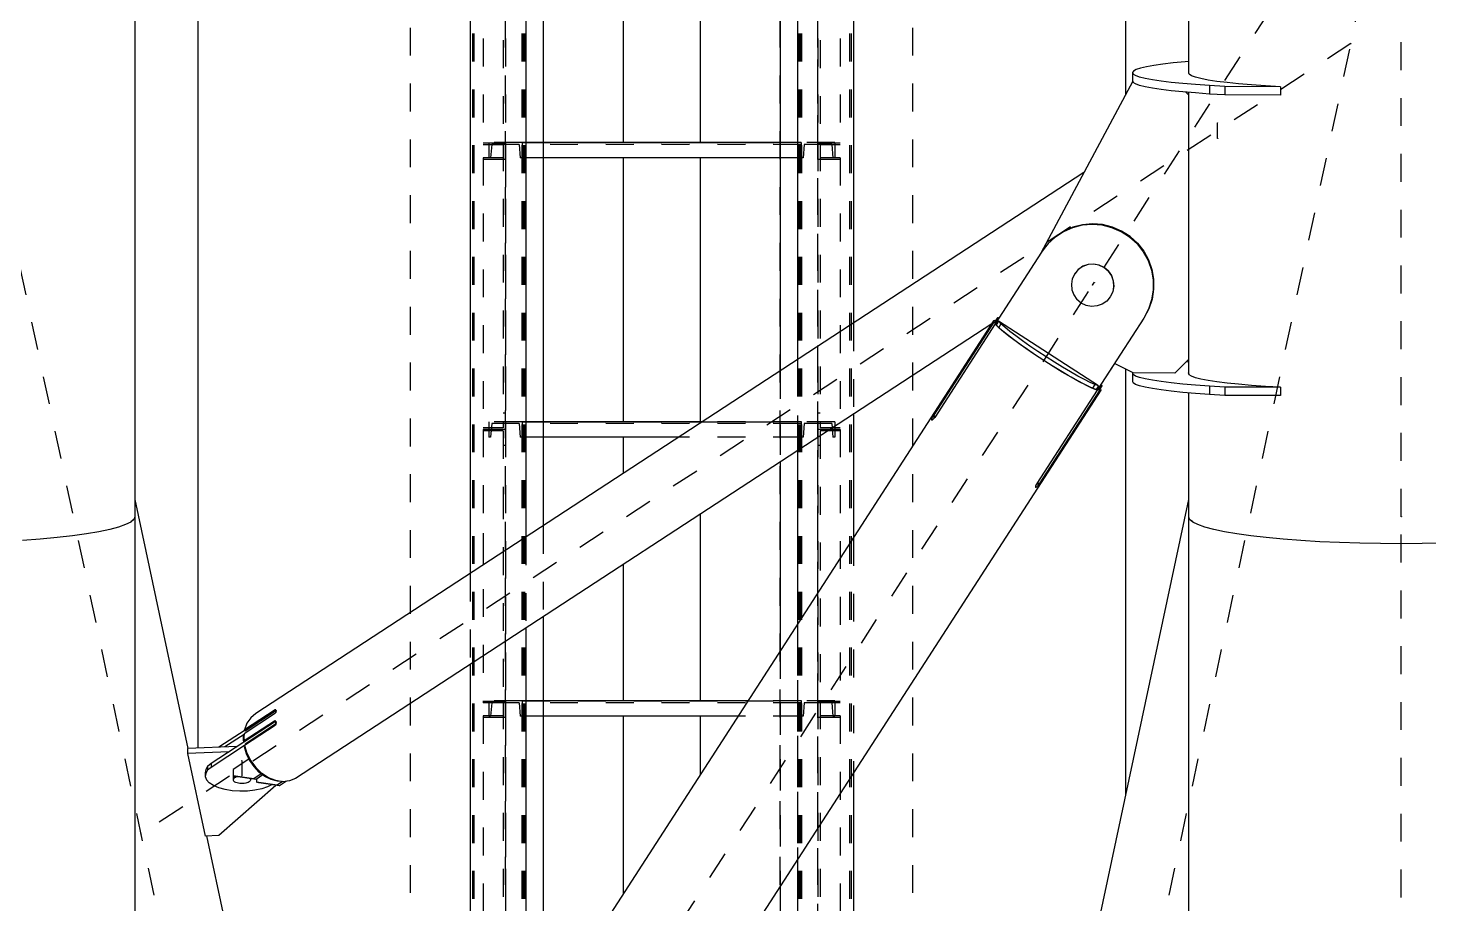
# Model space of a CAD drawing. Header units: millimetres. Extents: x 149919 to 150445, y 136651 to 136866.
# Drawn here: x 150260.59 to 150265.61, y 136721.85 to 136724.99 of the extents above; entities that cross this region are included whole.
import ezdxf

# ---------------------------------------------------------------- set-up
doc = ezdxf.new("R2010")
doc.units = ezdxf.units.MM
doc.header["$LTSCALE"] = 0.25
for name, pattern in [('CENTER', [50.8, 31.75, -6.35, 6.35, -6.35]), ('XKITLINE00', [0]), ('XKITLINE02', [4, 2, -2]), ('XKITLINE03', [6, 3, -1, 1, -1])]:
    doc.linetypes.add(name, pattern=pattern)

# ---------------------------------------------------------------- blocks, each defined once
blk = doc.blocks.new('çatıı')
at = {"color": 8, "linetype": 'CENTER'}
for p, q in [((12370, 7286.23), (12370, 8951.04)), ((12015, 6431.43), (12015, 8100.54)), ((12195, 6431.43), (12195, 8100.54)), ((12015, 6720.27), (11840, 7540.27)), ((11840, 6720.27), (12370, 7540.27)), ((12195, 6720.27), (12370, 7540.27)), ((12351.95, 7455.72), (11918.47, 7172.55)), ((12304.21, 7421.82), (12304.21, 7427.25)), ((12259.41, 7369.2), (12260.09, 7370.22)), ((12370, 5629.8), (12370, 7286.23)), ((11954.53, 7198.82), (11954.53, 7193.39))]:
    blk.add_line(p, q, dxfattribs=at)
at = {"color": 116, "linetype": 'XKITLINE02', "true_color": 0x136734}
for p, q in [((12037.15, 7919.31), (12037.16, 6234.33)), ((12037.69, 7919.31), (12037.69, 6234.33)), ((12054.92, 7919.31), (12054.93, 6234.33)), ((12055, 7919.31), (12055, 6234.33)), ((12055.45, 7919.31), (12055.46, 6234.33)), ((12055.85, 7919.31), (12055.85, 6234.33)), ((12147.48, 7919.31), (12147.48, 6234.33)), ((12153.68, 7919.31), (12153.68, 6234.33)), ((12154.13, 7919.31), (12154.13, 6234.33)), ((12154.53, 7919.31), (12154.53, 6234.33)), ((12154.98, 7919.31), (12154.98, 6234.33)), ((12155.07, 7919.31), (12155.06, 6234.33)), ((12172.3, 7919.31), (12172.3, 6234.33)), ((12172.83, 7919.31), (12172.83, 6234.33)), ((12041, 7517.52), (12041, 7419.49)), ((12048.2, 7516.94), (12048.2, 7414.27)), ((12049, 7517.52), (12049, 7414.27)), ((12160.98, 7517.52), (12160.98, 7414.27)), ((12161.78, 7516.94), (12161.78, 7414.27)), ((12168.98, 7517.52), (12168.98, 7419.49)), ((12049, 7420.07), (12041, 7420.07)), ((12043, 7420.27), (12043, 7414.77)), ((12055, 7420.27), (12043, 7420.27)), ((12043, 7420.27), (12043, 7414.77)), ((12049, 7420.09), (12048.2, 7420.09)), ((12048.2, 7420.09), (12048.2, 7318.11)), ((12049, 7420.09), (12049, 7317.52)), ((12055, 7420.27), (12055, 7414.77)), ((12062.5, 7420.27), (12055, 7420.27)), ((12055, 7420.27), (12055, 7414.77)), ((12055, 7420.27), (12055, 7414.77)), ((12154.98, 7420.27), (12147.48, 7420.27)), ((12154.98, 7420.27), (12154.98, 7414.77)), ((12154.98, 7420.27), (12154.98, 7414.77)), ((12166.98, 7420.27), (12154.98, 7420.27)), ((12154.98, 7420.27), (12154.98, 7414.77)), ((12160.98, 7420.09), (12160.98, 7317.52)), ((12161.78, 7420.09), (12160.98, 7420.09)), ((12168.98, 7420.07), (12160.98, 7420.07)), ((12161.78, 7420.09), (12161.78, 7318.11)), ((12166.98, 7420.27), (12166.98, 7414.77)), ((12166.98, 7420.27), (12166.98, 7414.77)), ((12048.2, 7419.49), (12041, 7419.49)), ((12048.2, 7414.84), (12041, 7414.84)), ((12041, 7414.84), (12041, 7317.52)), ((12043.68, 7414.77), (12043, 7414.77)), ((12044.07, 7419.57), (12043.68, 7414.77)), ((12044.07, 7419.57), (12043.68, 7414.77)), ((12053.94, 7419.57), (12044.07, 7419.57)), ((12053.94, 7419.57), (12054.32, 7414.77)), ((12053.94, 7419.57), (12054.32, 7414.77)), ((12055, 7414.77), (12054.32, 7414.77)), ((12154.98, 7419.57), (12055, 7419.57)), ((12062.5, 7414.77), (12055, 7414.77)), ((12154.98, 7414.77), (12147.48, 7414.77)), ((12155.66, 7414.77), (12154.98, 7414.77)), ((12156.05, 7419.57), (12155.66, 7414.77)), ((12156.05, 7419.57), (12155.66, 7414.77)), ((12165.92, 7419.57), (12156.05, 7419.57)), ((12168.98, 7419.49), (12161.78, 7419.49)), ((12168.98, 7414.84), (12161.78, 7414.84)), ((12165.92, 7419.57), (12166.3, 7414.77)), ((12165.92, 7419.57), (12166.3, 7414.77)), ((12166.98, 7414.77), (12166.3, 7414.77)), ((12168.98, 7414.84), (12168.98, 7317.52)), ((12049, 7414.26), (12041, 7414.26)), ((12049, 7414.27), (12048.2, 7414.27)), ((12161.78, 7414.27), (12160.98, 7414.27)), ((12168.98, 7414.26), (12160.98, 7414.26)), ((12173.68, 7355.56), (12173.68, 7322.97)), ((12153.68, 7342.5), (12153.68, 7309.91)), ((12147.48, 7338.45), (12147.48, 7305.86)), ((12043, 7320.27), (12043, 7314.77)), ((12055, 7320.27), (12043, 7320.27)), ((12043, 7320.27), (12043, 7314.77)), ((12044.07, 7319.57), (12043.68, 7314.77)), ((12044.07, 7319.57), (12043.68, 7314.77)), ((12053.94, 7319.57), (12044.07, 7319.57)), ((12049, 7323.35), (12048.2, 7323.35)), ((12049, 7320.27), (12049, 7317.52)), ((12053.94, 7319.57), (12054.32, 7314.77)), ((12053.94, 7319.57), (12054.32, 7314.77)), ((12055, 7320.27), (12055, 7314.77)), ((12062.5, 7320.27), (12055, 7320.27)), ((12055, 7320.27), (12055, 7314.77)), ((12055, 7320.27), (12055, 7314.77)), ((12154.98, 7319.57), (12055, 7319.57)), ((12154.98, 7320.27), (12119.67, 7320.27)), ((12154.98, 7320.27), (12154.98, 7314.77)), ((12154.98, 7320.27), (12154.98, 7314.77)), ((12166.98, 7320.27), (12154.98, 7320.27)), ((12154.98, 7320.27), (12154.98, 7314.77)), ((12156.05, 7319.57), (12155.66, 7314.77)), ((12156.05, 7319.57), (12155.66, 7314.77)), ((12165.92, 7319.57), (12156.05, 7319.57)), ((12161.78, 7323.35), (12160.98, 7323.35)), ((12165.92, 7319.57), (12166.3, 7314.77)), ((12165.92, 7319.57), (12166.3, 7314.77)), ((12166.98, 7320.27), (12166.98, 7314.77)), ((12166.98, 7320.27), (12166.98, 7314.77)), ((12048.2, 7318.11), (12041, 7318.11)), ((12041, 7317.52), (12041, 7268.89)), ((12049, 7317.52), (12041, 7317.52)), ((12049, 7317.52), (12041, 7317.52)), ((12048.2, 7316.94), (12041, 7316.94)), ((12043.68, 7314.77), (12043, 7314.77)), ((12048.2, 7316.94), (12048.2, 7291.06)), ((12049, 7317.52), (12049, 7214.27)), ((12055, 7314.77), (12054.32, 7314.77)), ((12062.5, 7314.77), (12055, 7314.77)), ((12154.98, 7314.77), (12111.25, 7314.77)), ((12155.66, 7314.77), (12154.98, 7314.77)), ((12160.98, 7317.52), (12160.98, 7214.27)), ((12168.98, 7317.52), (12160.98, 7317.52)), ((12168.98, 7317.52), (12160.98, 7317.52)), ((12168.98, 7318.11), (12161.78, 7318.11)), ((12161.78, 7316.94), (12161.78, 7214.27)), ((12168.98, 7316.94), (12161.78, 7316.94)), ((12166.98, 7314.77), (12166.3, 7314.77)), ((12168.98, 7317.52), (12168.98, 7219.49)), ((12049, 7311.72), (12048.2, 7311.72)), ((12161.78, 7311.72), (12160.98, 7311.72)), ((12048.2, 7295.29), (12048.2, 7214.27)), ((12041, 7280.31), (12041, 7219.49)), ((12062.5, 7282.93), (12062.5, 7250.35)), ((12049, 7274.11), (12049, 7220.07)), ((12056.31, 7278.88), (12056.31, 7246.3)), ((12173.68, 7278.64), (12173.68, 7194.45)), ((12036.31, 7265.82), (12036.31, 7233.23)), ((12153.68, 7247.7), (12153.68, 7163.51)), ((12147.48, 7238.11), (12147.48, 7153.92)), ((12049, 7220.07), (12041, 7220.07)), ((12048.2, 7219.49), (12041, 7219.49)), ((12043, 7220.27), (12043, 7214.77)), ((12055, 7220.27), (12043, 7220.27)), ((12043, 7220.27), (12043, 7214.77)), ((12044.07, 7219.57), (12043.68, 7214.77)), ((12044.07, 7219.57), (12043.68, 7214.77)), ((12053.94, 7219.57), (12044.07, 7219.57)), ((12049, 7220.09), (12048.2, 7220.09)), ((12048.2, 7220.09), (12048.2, 7118.11)), ((12049, 7220.09), (12049, 7117.52)), ((12053.94, 7219.57), (12054.32, 7214.77)), ((12053.94, 7219.57), (12054.32, 7214.77)), ((12055, 7220.27), (12055, 7214.77)), ((12062.5, 7220.27), (12055, 7220.27)), ((12055, 7220.27), (12055, 7214.77)), ((12055, 7220.27), (12055, 7214.77)), ((12154.98, 7219.57), (12055, 7219.57)), ((12154.98, 7220.27), (12135.96, 7220.27)), ((12154.98, 7220.27), (12154.98, 7214.77)), ((12154.98, 7220.27), (12154.98, 7214.77)), ((12166.98, 7220.27), (12154.98, 7220.27)), ((12154.98, 7220.27), (12154.98, 7214.77)), ((12156.05, 7219.57), (12155.66, 7214.77)), ((12156.05, 7219.57), (12155.66, 7214.77)), ((12165.92, 7219.57), (12156.05, 7219.57)), ((12160.98, 7220.09), (12160.98, 7117.52)), ((12161.78, 7220.09), (12160.98, 7220.09)), ((12168.98, 7220.07), (12160.98, 7220.07)), ((12161.78, 7220.09), (12161.78, 7118.11)), ((12168.98, 7219.49), (12161.78, 7219.49)), ((12165.92, 7219.57), (12166.3, 7214.77)), ((12165.92, 7219.57), (12166.3, 7214.77)), ((12166.98, 7220.27), (12166.98, 7214.77)), ((12166.98, 7220.27), (12166.98, 7214.77)), ((12048.2, 7214.84), (12041, 7214.84)), ((12041, 7214.84), (12041, 7117.52)), ((12049, 7214.26), (12041, 7214.26)), ((12043.68, 7214.77), (12043, 7214.77)), ((12049, 7214.27), (12048.2, 7214.27)), ((12055, 7214.77), (12054.32, 7214.77)), ((12062.5, 7214.77), (12055, 7214.77)), ((12154.98, 7214.77), (12132.4, 7214.77)), ((12155.66, 7214.77), (12154.98, 7214.77)), ((12161.78, 7214.27), (12160.98, 7214.27)), ((12168.98, 7214.26), (12160.98, 7214.26)), ((12168.98, 7214.84), (12161.78, 7214.84)), ((12166.98, 7214.77), (12166.3, 7214.77)), ((12168.98, 7214.84), (12168.98, 7117.52))]:
    blk.add_line(p, q, dxfattribs=at)
at = {"color": 1, "linetype": 'XKITLINE03'}
for p, q in [((12049.01, 6234.33), (12049, 7919.31)), ((12055, 7919.31), (12055, 6234.33)), ((12147.48, 6234.33), (12147.48, 7919.31)), ((12160.98, 6234.33), (12160.98, 7919.31)), ((12049, 7517.52), (12049, 7420.07)), ((12160.98, 7420.07), (12160.98, 7517.52)), ((12055, 7420.27), (12154.98, 7420.27)), ((12055, 7420.27), (12055, 7420.27)), ((12154.98, 7420.27), (12154.98, 7420.27)), ((12049, 7414.26), (12049, 7317.52)), ((12160.98, 7317.52), (12160.98, 7414.26)), ((12055, 7320.27), (12154.98, 7320.27)), ((12055, 7320.27), (12055, 7320.27)), ((12154.98, 7320.27), (12154.98, 7320.27)), ((12049, 7317.52), (12049, 7220.07)), ((12160.98, 7220.07), (12160.98, 7317.52)), ((12055, 7220.27), (12154.98, 7220.27)), ((12055, 7220.27), (12055, 7220.27)), ((12154.98, 7220.27), (12154.98, 7220.27)), ((12049, 7214.26), (12049, 7117.52)), ((12160.98, 7117.52), (12160.98, 7214.26))]:
    blk.add_line(p, q, dxfattribs=at)
at = {"color": 7, "linetype": 'XKITLINE00'}
for p, q in [((12036.31, 7517.53), (12036.31, 7265.82)), ((12056.31, 7517.53), (12056.31, 7278.88)), ((12062.5, 7517.53), (12062.5, 7282.93)), ((12147.48, 7517.53), (12147.48, 7338.45)), ((12153.68, 7517.53), (12153.68, 7342.5)), ((12173.68, 7517.53), (12173.68, 7355.56)), ((12147.48, 7420.27), (12062.5, 7420.27)), ((12147.48, 7414.77), (12062.5, 7414.77)), ((12119.67, 7320.27), (12062.5, 7320.27)), ((12173.68, 7322.97), (12173.68, 7278.64)), ((12111.25, 7314.77), (12062.5, 7314.77)), ((12153.68, 7309.91), (12153.68, 7247.7)), ((12147.48, 7305.86), (12147.48, 7238.11)), ((12062.5, 7250.35), (12062.5, 7106.63)), ((12056.31, 7246.3), (12056.31, 7097.04)), ((12036.31, 7233.23), (12036.31, 7066.1)), ((12135.96, 7220.27), (12062.5, 7220.27)), ((12132.4, 7214.77), (12062.5, 7214.77)), ((12173.68, 7194.45), (12173.68, 6743.1)), ((12153.68, 7163.51), (12153.68, 6743.1)), ((12147.48, 7153.92), (12147.48, 6743.1))]:
    blk.add_line(p, q, dxfattribs=at)
at = {"color": 8, "linetype": 'XKITLINE00'}
for p, q in [((12091.2, 7514.77), (12091.2, 7420.27)), ((12118.8, 7514.77), (12118.8, 7420.27)), ((11938.8, 7506.57), (11938.8, 7203.35)), ((12271.2, 7506.57), (12271.2, 7437.38)), ((11916.2, 7499.33), (11916.2, 7286.23)), ((12293.8, 7499.33), (12293.8, 7445.07)), ((12274.09, 7445.88), (12273.73, 7445.35)), ((12273.73, 7445.35), (12273.73, 7442.36)), ((12273.73, 7445.35), (12273.98, 7444.82)), ((12274.82, 7444.29), (12273.98, 7444.82)), ((12275.04, 7446.41), (12274.09, 7445.88)), ((12276.58, 7446.93), (12275.04, 7446.41)), ((12278.69, 7447.44), (12276.58, 7446.93)), ((12281.37, 7447.92), (12278.69, 7447.44)), ((12284.59, 7448.39), (12281.37, 7447.92)), ((12288.32, 7448.84), (12284.59, 7448.39)), ((12292.54, 7449.25), (12288.32, 7448.84)), ((12293.8, 7449.36), (12292.54, 7449.25)), ((12293.8, 7445.4), (12293.71, 7445.27)), ((12293.71, 7445.27), (12293.95, 7444.74)), ((12273.79, 7442.23), (12240.83, 7380.61)), ((12273.73, 7442.36), (12273.98, 7441.83)), ((12274.82, 7441.3), (12273.98, 7441.83)), ((12276.25, 7443.77), (12274.82, 7444.29)), ((12276.25, 7440.78), (12274.82, 7441.3)), ((12278.27, 7443.26), (12276.25, 7443.77)), ((12278.27, 7440.27), (12276.25, 7440.78)), ((12280.85, 7442.77), (12278.27, 7443.26)), ((12280.85, 7439.78), (12278.27, 7440.27)), ((12283.97, 7442.29), (12280.85, 7442.77)), ((12283.97, 7439.3), (12280.85, 7439.78)), ((12287.61, 7441.84), (12283.97, 7442.29)), ((12291.74, 7441.42), (12287.61, 7441.84)), ((12296.33, 7441.03), (12291.74, 7441.42)), ((12294.79, 7444.21), (12293.95, 7444.74)), ((12296.23, 7443.69), (12294.79, 7444.21)), ((12298.24, 7443.18), (12296.23, 7443.69)), ((12301.34, 7440.67), (12296.33, 7441.03)), ((12300.82, 7442.68), (12298.24, 7443.18)), ((12303.94, 7442.21), (12300.82, 7442.68)), ((12301.34, 7440.67), (12301.34, 7437.68)), ((12306.73, 7440.35), (12301.34, 7440.67)), ((12307.58, 7441.76), (12303.94, 7442.21)), ((12306.73, 7440.35), (12306.73, 7437.36)), ((12326.7, 7440.27), (12306.73, 7440.35)), ((12311.71, 7441.34), (12307.58, 7441.76)), ((12316.3, 7440.95), (12311.71, 7441.34)), ((12321.31, 7440.59), (12316.3, 7440.95)), ((12326.7, 7440.27), (12321.31, 7440.59)), ((12326.7, 7440.27), (12326.7, 7437.28)), ((12287.61, 7438.85), (12283.97, 7439.3)), ((12291.74, 7438.43), (12287.61, 7438.85)), ((12296.33, 7438.04), (12291.74, 7438.43)), ((12292.84, 7438.34), (12293.8, 7437.38)), ((12293.69, 7438.26), (12293.8, 7438.16)), ((12293.8, 7438.26), (12293.8, 7337.41)), ((12301.34, 7437.68), (12296.33, 7438.04)), ((12306.73, 7437.36), (12301.34, 7437.68)), ((12326.7, 7437.28), (12306.73, 7437.36)), ((12091.2, 7414.77), (12091.2, 7320.27)), ((12118.8, 7414.77), (12118.8, 7320.27)), ((12256.3, 7409.53), (11959.54, 7215.67)), ((12252.2, 7389.74), (12248.92, 7388.28)), ((12252.36, 7389.97), (12249.08, 7388.52)), ((12255.68, 7390.63), (12252.2, 7389.74)), ((12255.84, 7390.86), (12252.36, 7389.97)), ((12259.26, 7390.93), (12255.68, 7390.63)), ((12259.42, 7391.17), (12255.84, 7390.86)), ((12262.85, 7390.65), (12259.26, 7390.93)), ((12263, 7390.88), (12259.42, 7391.17)), ((12266.34, 7389.77), (12262.85, 7390.65)), ((12266.5, 7390.01), (12263, 7390.88)), ((12269.64, 7388.34), (12266.34, 7389.77)), ((12269.8, 7388.58), (12266.5, 7390.01)), ((12245.92, 7386.31), (12243.29, 7383.87)), ((12246.08, 7386.55), (12243.45, 7384.11)), ((12248.92, 7388.28), (12245.92, 7386.31)), ((12249.08, 7388.52), (12246.08, 7386.55)), ((12272.67, 7386.39), (12269.64, 7388.34)), ((12272.82, 7386.62), (12269.8, 7388.58)), ((12275.33, 7383.96), (12272.67, 7386.39)), ((12275.48, 7384.2), (12272.82, 7386.62)), ((12241.11, 7381.04), (12224.46, 7355.28)), ((12243.29, 7383.87), (12241.11, 7381.04)), ((12241.26, 7381.27), (12241.11, 7381.04)), ((12241.26, 7381.27), (12241.13, 7381.07)), ((12243.45, 7384.11), (12241.26, 7381.27)), ((12243.45, 7384.11), (12243.29, 7383.87)), ((12275.33, 7383.96), (12277.56, 7381.14)), ((12275.48, 7384.2), (12277.71, 7381.37)), ((12277.56, 7381.14), (12279.29, 7377.99)), ((12277.71, 7381.37), (12279.45, 7378.22)), ((12254.27, 7374.77), (12252.99, 7373.26)), ((12254.31, 7374.83), (12253.03, 7373.33)), ((12255.9, 7375.89), (12254.27, 7374.77)), ((12255.94, 7375.95), (12254.31, 7374.83)), ((12257.76, 7376.55), (12255.9, 7375.89)), ((12257.8, 7376.61), (12255.94, 7375.95)), ((12259.74, 7376.7), (12257.76, 7376.55)), ((12259.78, 7376.77), (12257.8, 7376.61)), ((12261.69, 7376.34), (12259.74, 7376.7)), ((12261.73, 7376.41), (12259.78, 7376.77)), ((12263.48, 7375.49), (12261.69, 7376.34)), ((12263.52, 7375.55), (12261.73, 7376.41)), ((12263.52, 7375.55), (12263.48, 7375.49)), ((12264.99, 7374.21), (12263.48, 7375.49)), ((12265.03, 7374.27), (12263.52, 7375.55)), ((12279.29, 7377.99), (12280.48, 7374.59)), ((12279.45, 7378.22), (12280.64, 7374.83)), ((12280.48, 7374.59), (12281.1, 7371.06)), ((12280.64, 7374.83), (12281.25, 7371.29)), ((12252.14, 7371.48), (12251.79, 7369.53)), ((12251.79, 7369.53), (12251.95, 7367.56)), ((12252.99, 7373.26), (12252.14, 7371.48)), ((12264.99, 7374.21), (12266.12, 7372.58)), ((12265.03, 7374.27), (12266.16, 7372.64)), ((12266.12, 7372.58), (12266.79, 7370.71)), ((12266.16, 7372.64), (12266.83, 7370.78)), ((12266.79, 7370.71), (12266.95, 7368.74)), ((12266.83, 7370.78), (12266.99, 7368.8)), ((12281.1, 7371.06), (12281.12, 7367.47)), ((12281.25, 7371.29), (12281.28, 7367.7)), ((12251.95, 7367.56), (12252.62, 7365.7)), ((12252.62, 7365.7), (12253.75, 7364.07)), ((12265.75, 7365.01), (12264.47, 7363.51)), ((12266.6, 7366.8), (12265.75, 7365.01)), ((12266.64, 7366.86), (12265.8, 7365.07)), ((12266.95, 7368.74), (12266.6, 7366.8)), ((12266.99, 7368.8), (12266.64, 7366.86)), ((12281.12, 7367.47), (12280.55, 7363.92)), ((12281.28, 7367.7), (12280.71, 7364.16)), ((12255.26, 7362.78), (12253.75, 7364.07)), ((12257.06, 7361.93), (12255.26, 7362.78)), ((12259.01, 7361.57), (12257.06, 7361.93)), ((12260.98, 7361.73), (12259.01, 7361.57)), ((12262.85, 7362.39), (12260.98, 7361.73)), ((12264.47, 7363.51), (12262.85, 7362.39)), ((12279.41, 7360.53), (12277.72, 7357.36)), ((12279.57, 7360.76), (12277.88, 7357.6)), ((12280.55, 7363.92), (12279.41, 7360.53)), ((12279.57, 7360.76), (12279.41, 7360.53)), ((12280.71, 7364.16), (12279.57, 7360.76)), ((12223.92, 7356.37), (11947.9, 6929.32)), ((12223.28, 7355.37), (11973.81, 7192.41)), ((12223.99, 7355.94), (12202.38, 7322.49)), ((12224.46, 7355.28), (12202.84, 7321.83)), ((12224.35, 7356.47), (12223.92, 7356.37)), ((12223.92, 7356.37), (12223.99, 7355.94)), ((12224.62, 7355.53), (12223.99, 7355.94)), ((12225.12, 7357.18), (12224.31, 7355.93)), ((12224.34, 7356.09), (12224.31, 7355.93)), ((12224.31, 7355.93), (12224.38, 7355.69)), ((12225.15, 7357.35), (12224.34, 7356.09)), ((12224.51, 7356.36), (12224.35, 7356.47)), ((12225.19, 7356.94), (12224.38, 7355.69)), ((12224.62, 7355.53), (12224.38, 7355.69)), ((12224.46, 7355.28), (12224.67, 7355)), ((12224.83, 7355.03), (12224.46, 7355.28)), ((12224.84, 7355.04), (12224.46, 7355.28)), ((12225.89, 7353.81), (12224.67, 7355)), ((12225.64, 7356.29), (12224.83, 7355.03)), ((12224.83, 7355.03), (12225.76, 7354.06)), ((12225.15, 7357.35), (12225.12, 7357.18)), ((12225.12, 7357.18), (12225.19, 7356.94)), ((12225.29, 7357.45), (12225.15, 7357.35)), ((12225.43, 7356.78), (12225.19, 7356.94)), ((12225.55, 7357.48), (12225.29, 7357.45)), ((12225.78, 7357.32), (12225.55, 7357.48)), ((12261.51, 7333.1), (12225.64, 7356.29)), ((12225.64, 7356.29), (12226.57, 7355.32)), ((12226.57, 7355.32), (12225.76, 7354.06)), ((12227.94, 7354.09), (12226.57, 7355.32)), ((12277.72, 7357.36), (12261.08, 7331.61)), ((12277.88, 7357.6), (12277.72, 7357.36)), ((12227.13, 7352.84), (12225.76, 7354.06)), ((12227.64, 7352.31), (12225.89, 7353.81)), ((12228.9, 7351.39), (12227.13, 7352.84)), ((12229.86, 7350.56), (12227.64, 7352.31)), ((12229.71, 7352.64), (12227.94, 7354.09)), ((12231.03, 7349.75), (12228.9, 7351.39)), ((12231.84, 7351), (12229.71, 7352.64)), ((12232.48, 7348.61), (12229.86, 7350.56)), ((12233.46, 7347.96), (12231.03, 7349.75)), ((12234.27, 7349.22), (12231.84, 7351)), ((12235.42, 7346.51), (12232.48, 7348.61)), ((12236.13, 7346.08), (12233.46, 7347.96)), ((12236.94, 7347.34), (12234.27, 7349.22)), ((12238.6, 7344.34), (12235.42, 7346.51)), ((12238.98, 7344.14), (12236.13, 7346.08)), ((12239.8, 7345.4), (12236.94, 7347.34)), ((12242.75, 7343.46), (12239.8, 7345.4)), ((12241.91, 7342.16), (12238.6, 7344.34)), ((12241.94, 7342.2), (12238.98, 7344.14)), ((12245.26, 7340.04), (12241.91, 7342.16)), ((12244.92, 7340.3), (12241.94, 7342.2)), ((12245.73, 7341.56), (12242.75, 7343.46)), ((12247.86, 7338.5), (12244.92, 7340.3)), ((12248.55, 7338.03), (12245.26, 7340.04)), ((12248.67, 7339.75), (12245.73, 7341.56)), ((12251.49, 7338.08), (12248.67, 7339.75)), ((12267.24, 7341.13), (12262.41, 7333.65)), ((12273.88, 7337.72), (12267.23, 7341.14)), ((12293.8, 7342.56), (12288.86, 7337.65)), ((12293.8, 7341.69), (12292.84, 7341.62)), ((12250.68, 7336.83), (12247.86, 7338.5)), ((12251.67, 7336.2), (12248.55, 7338.03)), ((12253.31, 7335.34), (12250.68, 7336.83)), ((12254.12, 7336.6), (12251.49, 7338.08)), ((12254.53, 7334.61), (12251.67, 7336.2)), ((12255.68, 7334.07), (12253.31, 7335.34)), ((12256.49, 7335.33), (12254.12, 7336.6)), ((12257.04, 7333.3), (12254.53, 7334.61)), ((12258.55, 7334.3), (12256.49, 7335.33)), ((12271.2, 7339.1), (12271.2, 7186.52)), ((12273.78, 7337.76), (12273.73, 7337.69)), ((12273.73, 7337.69), (12273.73, 7334.7)), ((12273.73, 7337.69), (12273.98, 7337.15)), ((12273.73, 7334.7), (12273.98, 7334.16)), ((12288.86, 7337.65), (12273.88, 7337.72)), ((12274.82, 7336.62), (12273.98, 7337.15)), ((12276.25, 7336.1), (12274.82, 7336.62)), ((12278.27, 7335.6), (12276.25, 7336.1)), ((12280.85, 7335.1), (12278.27, 7335.6)), ((12283.97, 7334.63), (12280.85, 7335.1)), ((12287.61, 7334.18), (12283.97, 7334.63)), ((12293.8, 7337.74), (12293.7, 7337.6)), ((12293.7, 7337.6), (12293.95, 7337.07)), ((12294.79, 7336.54), (12293.95, 7337.07)), ((12296.23, 7336.02), (12294.79, 7336.54)), ((12298.24, 7335.51), (12296.23, 7336.02)), ((12300.82, 7335.02), (12298.24, 7335.51)), ((12303.94, 7334.55), (12300.82, 7335.02)), ((12307.58, 7334.1), (12303.94, 7334.55)), ((12262.3, 7331.55), (11986.28, 6904.5)), ((12261.07, 7331.61), (12239.45, 7298.16)), ((12261.87, 7331.45), (12240.25, 7298.01)), ((12257.73, 7333.05), (12255.68, 7334.07)), ((12259.13, 7332.32), (12257.04, 7333.3)), ((12259.42, 7332.3), (12257.73, 7333.05)), ((12260.23, 7333.56), (12258.55, 7334.3)), ((12260.73, 7331.69), (12259.13, 7332.32)), ((12260.23, 7333.56), (12259.42, 7332.3)), ((12260.7, 7331.85), (12259.42, 7332.3)), ((12261.51, 7333.1), (12260.23, 7333.56)), ((12261.51, 7333.1), (12260.7, 7331.85)), ((12261.07, 7331.61), (12260.7, 7331.86)), ((12261.07, 7331.61), (12260.7, 7331.85)), ((12261.07, 7331.61), (12260.73, 7331.69)), ((12261.87, 7331.45), (12261.24, 7331.86)), ((12261.48, 7331.7), (12261.24, 7331.86)), ((12262.29, 7332.95), (12261.48, 7331.7)), ((12261.73, 7331.73), (12261.48, 7331.7)), ((12262.54, 7332.98), (12261.73, 7331.73)), ((12261.88, 7331.83), (12261.73, 7331.73)), ((12262.3, 7331.55), (12261.87, 7331.45)), ((12262.69, 7333.08), (12261.88, 7331.83)), ((12262.29, 7332.95), (12262.05, 7333.11)), ((12262.23, 7331.98), (12262.05, 7332.1)), ((12262.23, 7331.98), (12262.3, 7331.55)), ((12262.54, 7332.98), (12262.29, 7332.95)), ((12262.65, 7333.49), (12262.39, 7333.65)), ((12262.69, 7333.08), (12262.54, 7332.98)), ((12262.65, 7333.49), (12262.72, 7333.25)), ((12262.72, 7333.25), (12262.69, 7333.08)), ((12274.82, 7333.63), (12273.98, 7334.16)), ((12276.25, 7333.11), (12274.82, 7333.63)), ((12278.27, 7332.6), (12276.25, 7333.11)), ((12280.85, 7332.11), (12278.27, 7332.6)), ((12283.97, 7331.64), (12280.85, 7332.11)), ((12287.61, 7331.19), (12283.97, 7331.64)), ((12291.74, 7333.76), (12287.61, 7334.18)), ((12291.74, 7330.77), (12287.61, 7331.19)), ((12296.33, 7333.37), (12291.74, 7333.76)), ((12296.33, 7330.38), (12291.74, 7330.77)), ((12293.8, 7330.59), (12293.8, 7286.23)), ((12301.34, 7333.01), (12296.33, 7333.37)), ((12301.34, 7330.02), (12296.33, 7330.38)), ((12301.34, 7333.01), (12301.34, 7330.02)), ((12306.73, 7332.69), (12301.34, 7333.01)), ((12306.73, 7329.7), (12301.34, 7330.02)), ((12306.73, 7332.69), (12306.73, 7329.7)), ((12326.7, 7332.6), (12306.73, 7332.69)), ((12326.7, 7329.61), (12306.73, 7329.7)), ((12311.71, 7333.68), (12307.58, 7334.1)), ((12316.3, 7333.28), (12311.71, 7333.68)), ((12321.31, 7332.93), (12316.3, 7333.28)), ((12326.7, 7332.6), (12321.31, 7332.93)), ((12326.7, 7332.6), (12326.7, 7329.61)), ((12201.7, 7321.29), (12201.66, 7321.07)), ((12201.66, 7321.07), (12201.68, 7320.91)), ((12201.68, 7320.91), (12201.74, 7320.82)), ((12201.74, 7321.41), (12201.7, 7321.29)), ((12201.81, 7321.56), (12201.74, 7321.41)), ((12201.86, 7320.81), (12201.74, 7320.82)), ((12201.98, 7321.85), (12201.81, 7321.56)), ((12202.01, 7320.89), (12201.86, 7320.81)), ((12202.17, 7322.17), (12201.98, 7321.85)), ((12202.2, 7321.04), (12202.01, 7320.89)), ((12202.38, 7322.49), (12202.17, 7322.17)), ((12202.8, 7321.76), (12202.17, 7322.17)), ((12202.41, 7321.25), (12202.2, 7321.04)), ((12203.01, 7322.09), (12202.38, 7322.49)), ((12202.63, 7321.52), (12202.41, 7321.25)), ((12202.84, 7321.83), (12202.63, 7321.52)), ((12091.2, 7314.77), (12091.2, 7301.68)), ((12238.99, 7297.25), (12238.93, 7297.02)), ((12238.93, 7297.02), (12238.93, 7296.84)), ((12238.93, 7296.84), (12238.99, 7296.74)), ((12239.1, 7297.53), (12238.99, 7297.25)), ((12239.09, 7296.72), (12238.99, 7296.74)), ((12239.25, 7296.77), (12239.09, 7296.72)), ((12239.26, 7297.84), (12239.1, 7297.53)), ((12239.44, 7296.89), (12239.25, 7296.77)), ((12239.45, 7298.16), (12239.26, 7297.84)), ((12240.04, 7297.68), (12239.41, 7298.09)), ((12239.53, 7296.98), (12239.44, 7296.89)), ((12239.63, 7297.11), (12239.53, 7296.98)), ((12240.25, 7298.01), (12239.62, 7298.42)), ((12239.83, 7297.38), (12239.63, 7297.11)), ((12240.04, 7297.68), (12239.83, 7297.38)), ((12240.25, 7298.01), (12240.04, 7297.68)), ((11916.2, 7292.42), (11935.23, 7203.22)), ((12293.8, 7292.42), (12261.5, 7141.08)), ((11914.73, 7284.33), (11912.91, 7283.41)), ((11915.83, 7285.28), (11914.73, 7284.33)), ((11915.83, 7285.28), (11914.73, 7284.34)), ((11916.2, 7286.23), (11915.83, 7285.28)), ((11916.2, 7286.23), (11915.83, 7285.28)), ((11916.2, 7286.23), (11916.2, 6925.02)), ((12118.8, 7287.12), (12118.8, 7220.27)), ((12293.8, 7286.23), (12294.16, 7285.28)), ((12293.8, 7286.23), (12294.16, 7285.28)), ((12293.8, 7286.23), (12293.8, 6756.52)), ((12295.26, 7284.33), (12294.16, 7285.28)), ((12295.26, 7284.34), (12294.16, 7285.28)), ((12297.08, 7283.41), (12295.26, 7284.33)), ((11893.88, 7279.36), (11888.34, 7278.72)), ((11898.9, 7280.07), (11893.88, 7279.36)), ((11903.35, 7280.84), (11898.9, 7280.07)), ((11907.2, 7281.65), (11903.35, 7280.84)), ((11910.39, 7282.51), (11907.2, 7281.65)), ((11912.91, 7283.41), (11910.39, 7282.51)), ((12299.6, 7282.51), (12297.08, 7283.41)), ((12302.79, 7281.65), (12299.6, 7282.51)), ((12306.64, 7280.84), (12302.79, 7281.65)), ((12311.09, 7280.07), (12306.64, 7280.84)), ((12316.11, 7279.36), (12311.09, 7280.07)), ((12321.65, 7278.72), (12316.11, 7279.36)), ((11882.33, 7278.16), (11875.92, 7277.67)), ((11888.34, 7278.72), (11882.33, 7278.16)), ((12327.66, 7278.16), (12321.65, 7278.72)), ((12334.07, 7277.67), (12327.66, 7278.16)), ((12340.83, 7277.26), (12334.07, 7277.67)), ((12347.88, 7276.94), (12340.83, 7277.26)), ((12355.13, 7276.71), (12347.88, 7276.94)), ((12362.53, 7276.57), (12355.13, 7276.71)), ((12370, 7276.52), (12362.53, 7276.57)), ((12377.46, 7276.57), (12370, 7276.52)), ((12384.86, 7276.71), (12377.46, 7276.57)), ((12091.2, 7269.09), (12091.2, 7220.27)), ((11966.26, 7215.55), (11955.37, 7208.43)), ((11966.44, 7217.04), (11955.54, 7209.92)), ((11966.59, 7216.5), (11955.69, 7209.38)), ((11966.8, 7216.84), (11955.91, 7209.73)), ((11957.73, 7214.22), (11956.37, 7212.25)), ((11959.54, 7215.67), (11957.73, 7214.22)), ((11966.41, 7215.68), (11966.26, 7215.55)), ((11966.55, 7215.87), (11966.41, 7215.68)), ((11966.56, 7217.08), (11966.44, 7217.04)), ((11966.77, 7216.95), (11966.44, 7217.04)), ((11966.67, 7216.1), (11966.55, 7215.87)), ((11966.68, 7217.08), (11966.56, 7217.08)), ((11966.8, 7216.84), (11966.59, 7216.5)), ((11966.59, 7216.5), (11966.59, 7215.95)), ((11966.76, 7216.35), (11966.67, 7216.1)), ((11966.68, 7217.08), (11966.77, 7216.98)), ((11966.81, 7216.6), (11966.76, 7216.35)), ((11966.77, 7216.98), (11966.81, 7216.82)), ((11966.81, 7216.82), (11966.81, 7216.6)), ((12091.2, 7214.77), (12091.2, 7151.02)), ((12118.8, 7214.77), (12118.8, 7193.72)), ((11966.59, 7212.83), (11943.54, 7197.78)), ((11955.69, 7209.79), (11946.28, 7203.64)), ((11966.26, 7213.01), (11955.37, 7205.9)), ((11956.09, 7211.58), (11955.37, 7209.58)), ((11956.37, 7212.25), (11955.54, 7209.92)), ((11966.44, 7211.43), (11955.54, 7204.31)), ((11956.01, 7209.79), (11955.54, 7209.92)), ((11966.59, 7211.88), (11955.69, 7204.77)), ((11955.69, 7209.79), (11955.69, 7209.38)), ((11955.91, 7209.73), (11955.69, 7209.79)), ((11955.91, 7209.73), (11955.69, 7209.38)), ((11955.88, 7209.83), (11955.78, 7209.76)), ((11956.01, 7209.79), (11955.88, 7209.83)), ((11956.18, 7211.71), (11956.09, 7211.58)), ((11956.14, 7211.62), (11956.09, 7211.58)), ((11966.41, 7213.07), (11966.26, 7213.01)), ((11966.69, 7212.9), (11966.26, 7213.01)), ((11966.57, 7213.03), (11966.41, 7213.07)), ((11966.55, 7213.04), (11966.41, 7213.07)), ((11966.56, 7211.58), (11966.44, 7211.43)), ((11966.67, 7212.93), (11966.55, 7213.04)), ((11966.68, 7211.76), (11966.56, 7211.58)), ((11966.74, 7212.79), (11966.59, 7212.83)), ((11966.59, 7212.83), (11966.59, 7211.88)), ((11966.59, 7211.88), (11966.66, 7211.73)), ((11966.67, 7212.93), (11966.76, 7212.76)), ((11966.72, 7212.84), (11966.67, 7212.81)), ((11966.77, 7212), (11966.68, 7211.76)), ((11966.76, 7212.76), (11966.81, 7212.53)), ((11966.81, 7212.27), (11966.77, 7212)), ((11966.81, 7212.53), (11966.81, 7212.27)), ((11952.91, 7203.9), (11935.03, 7203.21)), ((11955.55, 7204.26), (11943.54, 7196.42)), ((11955.34, 7208.2), (11948.49, 7203.73)), ((11955.04, 7207.38), (11955.02, 7206.75)), ((11955.02, 7206.75), (11955.04, 7206.11)), ((11955.09, 7208), (11955.04, 7207.38)), ((11955.27, 7207.53), (11955.04, 7207.38)), ((11955.32, 7206.3), (11955.04, 7206.11)), ((11955.04, 7206.11), (11955.09, 7205.47)), ((11955.34, 7208.17), (11955.09, 7208)), ((11955.63, 7205.82), (11955.09, 7205.47)), ((11955.25, 7205.42), (11955.09, 7205.47)), ((11955.37, 7208.43), (11955.23, 7207.2)), ((11955.23, 7207.2), (11955.37, 7205.9)), ((11955.62, 7204.04), (11955.33, 7203.86)), ((11955.33, 7203.86), (11956.09, 7201.33)), ((11955.79, 7205.78), (11955.37, 7205.9)), ((11955.54, 7204.31), (11956.37, 7201.52)), ((11955.79, 7205.78), (11955.63, 7205.82)), ((11955.69, 7204.77), (11955.69, 7204.41)), ((11955.69, 7204.77), (11955.82, 7204.49)), ((11935.03, 7203.21), (11935.03, 7201.4)), ((11949.96, 7201.97), (11935.03, 7201.4)), ((11935.03, 7201.4), (11941.35, 7171.8)), ((11957.06, 7199.33), (11951.44, 7195.66)), ((11956.37, 7201.52), (11956.09, 7201.33)), ((11956.09, 7201.33), (11957.27, 7198.9)), ((11956.37, 7201.52), (11957.73, 7198.81)), ((11957.27, 7198.9), (11958.82, 7196.67)), ((11957.73, 7198.81), (11959.54, 7196.35)), ((11941.59, 7195.62), (11941.45, 7194.46)), ((11941.45, 7194.46), (11941.45, 7193.1)), ((11941.59, 7194.26), (11941.45, 7193.1)), ((11942.3, 7196.74), (11941.59, 7195.62)), ((11942.3, 7195.38), (11941.59, 7194.26)), ((11943.54, 7197.78), (11942.3, 7196.74)), ((11942.3, 7196.74), (11942.3, 7195.38)), ((11943.54, 7196.42), (11942.3, 7195.38)), ((11943.54, 7197.78), (11943.54, 7196.42)), ((11951.44, 7195.66), (11951.44, 7193.39)), ((11961.52, 7194.09), (11958.8, 7192.31)), ((11958.82, 7196.67), (11960.68, 7194.74)), ((11961.71, 7194.28), (11959.54, 7196.35)), ((11961.52, 7194.11), (11960.68, 7194.74)), ((11961.52, 7194.11), (11961.52, 7194.09)), ((11961.56, 7194.08), (11961.52, 7194.09)), ((11962.77, 7193.18), (11961.53, 7194.1)), ((11964.13, 7192.7), (11961.71, 7194.28)), ((11941.45, 7193.1), (11941.87, 7191.95)), ((11941.87, 7191.95), (11942.85, 7190.87)), ((11944.34, 7189.89), (11942.85, 7190.87)), ((11946.28, 7189.07), (11944.34, 7189.89)), ((11948.58, 7188.43), (11946.28, 7189.07)), ((11966.69, 7189.97), (11946.33, 7171.99)), ((11951.43, 7193.39), (11951.43, 7192.73)), ((11951.51, 7192.96), (11951.43, 7192.73)), ((11951.51, 7192.96), (11951.43, 7192.73)), ((11951.43, 7192.73), (11951.43, 7192.01)), ((11951.51, 7192.24), (11951.43, 7192.01)), ((11951.43, 7192.01), (11951.45, 7191.78)), ((11958.8, 7192.31), (11951.44, 7193.39)), ((11952.28, 7193.16), (11951.44, 7193.39)), ((11951.45, 7191.78), (11951.56, 7191.56)), ((11951.67, 7193.18), (11951.51, 7192.96)), ((11951.67, 7193.18), (11951.51, 7192.96)), ((11951.67, 7192.45), (11951.51, 7192.24)), ((11951.56, 7191.56), (11951.77, 7191.34)), ((11951.81, 7193.29), (11951.67, 7193.18)), ((11951.81, 7193.29), (11951.67, 7193.18)), ((11951.93, 7192.66), (11951.67, 7192.45)), ((11952.05, 7191.15), (11951.77, 7191.34)), ((11951.93, 7193.26), (11951.93, 7192.66)), ((11952.26, 7192.84), (11951.93, 7192.66)), ((11952.41, 7190.98), (11952.05, 7191.15)), ((11952.66, 7192.99), (11952.26, 7192.84)), ((11959.64, 7192.08), (11952.28, 7193.16)), ((11952.84, 7190.84), (11952.41, 7190.98)), ((11952.94, 7193.06), (11952.66, 7192.99)), ((11953.32, 7190.73), (11952.84, 7190.84)), ((11953.83, 7190.66), (11953.32, 7190.73)), ((11954.36, 7190.63), (11953.83, 7190.66)), ((11954.9, 7190.63), (11954.36, 7190.63)), ((11955.43, 7190.68), (11954.9, 7190.63)), ((11955.93, 7190.77), (11955.43, 7190.68)), ((11956.39, 7190.89), (11955.93, 7190.77)), ((11956.79, 7191.04), (11956.39, 7190.89)), ((11957.13, 7191.22), (11956.79, 7191.04)), ((11957.38, 7191.43), (11957.13, 7191.22)), ((11957.55, 7191.64), (11957.38, 7191.43)), ((11957.41, 7192.41), (11957.49, 7192.32)), ((11957.49, 7192.32), (11957.6, 7192.1)), ((11957.62, 7191.87), (11957.55, 7191.64)), ((11957.6, 7192.1), (11957.62, 7191.87)), ((11957.62, 7192.38), (11957.62, 7191.87)), ((11959.64, 7192.08), (11958.8, 7192.31)), ((11962.09, 7193.69), (11959.64, 7192.08)), ((11959.83, 7192.21), (11959.83, 7191.08)), ((11967.18, 7190), (11959.83, 7191.08)), ((11960.67, 7190.85), (11959.83, 7191.08)), ((11968.02, 7189.77), (11960.67, 7190.85)), ((11963.79, 7189.45), (11961.66, 7188.72)), ((11965, 7192.07), (11962.77, 7193.18)), ((11965.18, 7190.19), (11963.79, 7189.45)), ((11966.68, 7191.68), (11964.13, 7192.7)), ((11967.27, 7191.44), (11965, 7192.07)), ((11969.23, 7191.29), (11966.68, 7191.68)), ((11969.17, 7191.3), (11967.18, 7190)), ((11968.02, 7189.77), (11967.18, 7190)), ((11968.76, 7191.36), (11967.27, 7191.44)), ((11970.56, 7191.43), (11968.02, 7189.77)), ((11971.64, 7191.54), (11969.23, 7191.29)), ((11973.81, 7192.41), (11971.64, 7191.54)), ((11951.13, 7188.02), (11948.58, 7188.43)), ((11953.84, 7187.84), (11951.13, 7188.02)), ((11956.57, 7187.9), (11953.84, 7187.84)), ((11959.22, 7188.2), (11956.57, 7187.9)), ((11961.66, 7188.72), (11959.22, 7188.2)), ((11946.33, 7171.99), (11941.35, 7171.8)), ((11941.93, 7171.83), (11948.49, 7141.08))]:
    blk.add_line(p, q, dxfattribs=at)
for centre in [(12351.95, 7455.72), (12304.21, 7427.25), (12304.21, 7421.82), (12260.09, 7370.22), (12259.41, 7369.2), (12370, 7286.23), (12370, 7286.23), (11954.53, 7198.82), (11954.53, 7193.39), (11918.47, 7172.55)]:
    blk.add_circle(centre, 0.05, dxfattribs=at)
at = {"color": 1, "linetype": 'XKITLINE00'}
for centre in [(12049, 7420.07), (12055, 7420.27), (12055, 7420.27), (12154.98, 7420.27), (12154.98, 7420.27), (12160.98, 7420.07), (12049, 7414.26), (12160.98, 7414.26), (12055, 7320.27), (12055, 7320.27), (12154.98, 7320.27), (12154.98, 7320.27), (12049, 7317.52), (12049, 7317.52), (12160.98, 7317.52), (12160.98, 7317.52), (12049, 7220.07), (12055, 7220.27), (12055, 7220.27), (12154.98, 7220.27), (12154.98, 7220.27), (12160.98, 7220.07), (12049, 7214.26), (12160.98, 7214.26)]:
    blk.add_circle(centre, 0.05, dxfattribs=at)

msp = doc.modelspace()

# ---------------------------------------------------------------- block references
at = {"xscale": 0.009999943142843078, "yscale": 0.009999943142843078, "zscale": 0.009999943142843078}
msp.add_blockref('çatıı', (150141.8141, 136650.3731), dxfattribs=at)

doc.saveas('drawing.dxf')
